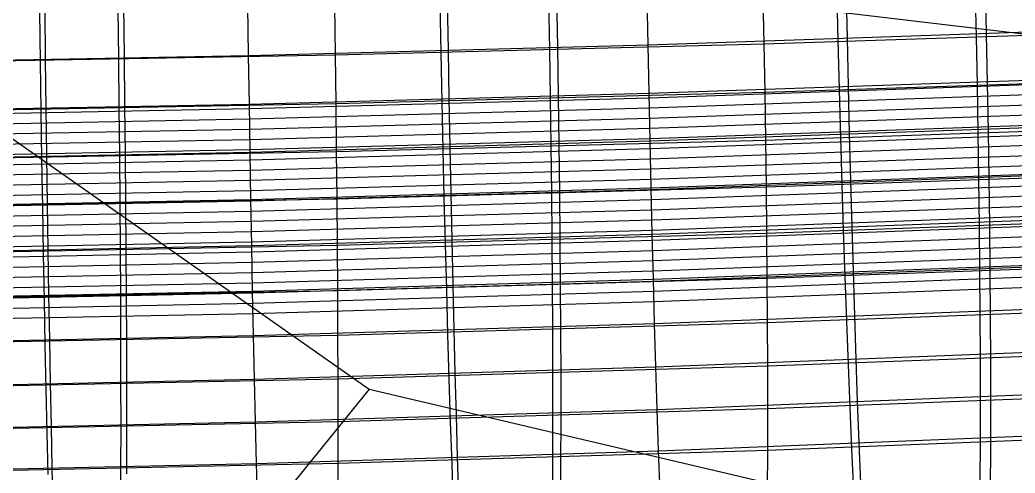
# Model space of a CAD drawing. Extents: x -530 to 530, y -2 to 255.
# Drawn here: x 61.5 to 123.2, y 44.7 to 72.7 of the extents above; entities that cross this region are included whole.
import ezdxf

# ---------------------------------------------------------------- set-up
doc = ezdxf.new("R2010")
doc.units = 0
doc.header["$MEASUREMENT"] = 0
doc.layers.add('default', color=7, linetype='Continuous')

msp = doc.modelspace()

# ---------------------------------------------------------------- linework, layer by layer
at = {"layer": 'default', "color": 1, "linetype": 'Continuous'}
for p, q in [((37.205, 82.139, 735.491), (83.168, 49.858, 307.158)), ((37.205, 82.139, 735.491), (203.781, 62.388, 355.903)), ((83.168, 49.858, 307.158), (70.054, 33.688, 107.239)), ((83.168, 49.858, 307.158), (140.018, 36.517, 114.827))]:
    msp.add_line(p, q, dxfattribs=at)
at = {"layer": 'default', "color": 7, "linetype": 'Continuous'}
for p, q in [((112.788, 71.621, 30.804), (112.725, 74.665, 30.933)), ((120.695, 74.739, -15.329), (120.76, 71.694, -15.468)), ((94.284, 73.977, -20.044), (94.335, 70.915, -20.186)), ((63.132, 70.306, 23.333), (63.097, 73.381, 23.466)), ((67.602, 73.406, -23.729), (67.639, 70.331, -23.873)), ((88.077, 70.869, 26.617), (88.027, 73.931, 26.748)), ((112.855, 68.622, 30.65), (112.788, 71.621, 30.804)), ((120.76, 71.694, -15.468), (120.818, 68.698, -15.572)), ((94.335, 70.915, -20.186), (94.381, 67.902, -20.292)), ((63.17, 67.277, 23.175), (63.132, 70.306, 23.333)), ((67.639, 70.331, -23.873), (67.672, 67.305, -23.981)), ((88.129, 67.853, 26.46), (88.077, 70.869, 26.617)), ((112.925, 65.676, 30.474), (112.855, 68.622, 30.65)), ((120.818, 68.698, -15.572), (120.87, 65.749, -15.641)), ((88.184, 64.89, 26.281), (88.129, 67.853, 26.46)), ((94.381, 67.902, -20.292), (94.422, 64.936, -20.363)), ((63.21, 64.301, 22.993), (63.17, 67.277, 23.175)), ((67.672, 67.305, -23.981), (67.701, 64.326, -24.053)), ((112.998, 62.778, 30.273), (112.925, 65.676, 30.474)), ((120.87, 65.749, -15.641), (120.914, 62.853, -15.669)), ((88.242, 61.975, 26.077), (88.184, 64.89, 26.281)), ((94.422, 64.936, -20.363), (94.456, 62.024, -20.392)), ((63.252, 61.374, 22.787), (63.21, 64.301, 22.993)), ((67.701, 64.326, -24.053), (67.726, 61.401, -24.083)), ((113.075, 59.933, 30.05), (112.998, 62.778, 30.273)), ((120.914, 62.853, -15.669), (120.95, 60.008, -15.657)), ((88.303, 59.114, 25.85), (88.242, 61.975, 26.077)), ((94.456, 62.024, -20.392), (94.485, 59.162, -20.381)), ((63.296, 58.5, 22.557), (63.252, 61.374, 22.787)), ((67.726, 61.401, -24.083), (67.747, 58.527, -24.072)), ((113.156, 57.143, 29.801), (113.075, 59.933, 30.05)), ((120.95, 60.008, -15.657), (120.978, 57.215, -15.6)), ((88.366, 56.308, 25.598), (88.303, 59.114, 25.85)), ((94.485, 59.162, -20.381), (94.507, 56.353, -20.324)), ((63.341, 55.682, 22.302), (63.296, 58.5, 22.557)), ((67.747, 58.527, -24.072), (67.763, 55.706, -24.016)), ((113.24, 54.406, 29.526), (113.156, 57.143, 29.801)), ((120.978, 57.215, -15.6), (120.998, 54.477, -15.504)), ((88.432, 53.555, 25.319), (88.366, 56.308, 25.598)), ((94.507, 56.353, -20.324), (94.522, 53.6, -20.227)), ((63.389, 52.917, 22.02), (63.341, 55.682, 22.302)), ((67.763, 55.706, -24.016), (67.774, 52.942, -23.919)), ((113.328, 51.727, 29.223), (113.24, 54.406, 29.526)), ((120.998, 54.477, -15.504), (121.009, 51.798, -15.36)), ((88.501, 50.86, 25.012), (88.432, 53.555, 25.319)), ((94.522, 53.6, -20.227), (94.531, 50.905, -20.083)), ((63.439, 50.211, 21.709), (63.389, 52.917, 22.02)), ((67.774, 52.942, -23.919), (67.781, 50.235, -23.774)), ((121.009, 51.798, -15.36), (121.013, 49.173, -15.175)), ((113.42, 49.103, 28.895), (113.328, 51.727, 29.223)), ((88.573, 48.221, 24.679), (88.501, 50.86, 25.012)), ((94.531, 50.905, -20.083), (94.534, 48.265, -19.896)), ((63.491, 47.56, 21.374), (63.439, 50.211, 21.709)), ((67.781, 50.235, -23.774), (67.783, 47.584, -23.586)), ((113.515, 46.54, 28.543), (113.42, 49.103, 28.895)), ((121.013, 49.173, -15.175), (121.007, 46.609, -14.939)), ((88.648, 45.643, 24.322), (88.573, 48.221, 24.679)), ((94.534, 48.265, -19.896), (94.529, 45.686, -19.659)), ((63.545, 44.971, 21.013), (63.491, 47.56, 21.374)), ((67.783, 47.584, -23.586), (67.78, 44.995, -23.348)), ((113.615, 44.037, 28.161), (113.515, 46.54, 28.543)), ((121.007, 46.609, -14.939), (120.992, 44.105, -14.66)), ((88.726, 43.126, 23.935), (88.648, 45.643, 24.322)), ((94.529, 45.686, -19.659), (94.518, 43.168, -19.377)), ((67.78, 44.995, -23.348), (67.772, 42.466, -23.064)), ((63.601, 42.443, 20.621), (63.545, 44.971, 21.013))]:
    msp.add_line(p, q, dxfattribs=at)
at = {"layer": 'default', "color": 4, "linetype": 'Continuous'}
for p, q in [((121.32, 74.932, -18.945), (121.388, 71.853, -19.087)), ((94.778, 74.17, -23.716), (94.831, 71.073, -23.86)), ((112.224, 71.454, 34.116), (112.15, 74.523, 34.302)), ((67.957, 73.598, -27.417), (67.996, 70.487, -27.563)), ((87.636, 70.704, 29.958), (87.578, 73.79, 30.147)), ((62.816, 70.141, 26.706), (62.774, 73.241, 26.897)), ((121.388, 71.853, -19.087), (121.447, 68.816, -19.193)), ((94.831, 71.073, -23.86), (94.878, 68.018, -23.969)), ((112.301, 68.429, 33.905), (112.224, 71.454, 34.116)), ((67.996, 70.487, -27.563), (68.03, 67.419, -27.673)), ((87.697, 67.661, 29.744), (87.636, 70.704, 29.958)), ((62.86, 67.085, 26.49), (62.816, 70.141, 26.706)), ((100.512, 67.92, 28.57), (125.21, 68.782, 32.697)), ((112.381, 65.457, 33.672), (112.301, 68.429, 33.905)), ((121.447, 68.816, -19.193), (121.501, 65.82, -19.264)), ((94.878, 68.018, -23.969), (94.921, 65.005, -24.042)), ((100.527, 67.289, 28.521), (125.229, 68.155, 32.649)), ((50.591, 66.764, 21.998), (75.757, 67.241, 24.317)), ((68.03, 67.419, -27.673), (68.061, 64.393, -27.747)), ((87.76, 64.672, 29.508), (87.697, 67.661, 29.744)), ((100.542, 66.658, 28.472), (125.248, 67.528, 32.601)), ((50.599, 66.128, 21.948), (75.768, 66.606, 24.268)), ((62.906, 64.083, 26.251), (62.86, 67.085, 26.49)), ((100.557, 66.027, 28.424), (125.266, 66.901, 32.553)), ((50.607, 65.491, 21.898), (75.78, 65.972, 24.218)), ((100.572, 65.396, 28.375), (125.285, 66.274, 32.505)), ((50.615, 64.855, 21.848), (75.791, 65.338, 24.168)), ((100.588, 64.765, 28.326), (125.303, 65.647, 32.457)), ((112.465, 62.532, 33.412), (112.381, 65.457, 33.672)), ((121.501, 65.82, -19.264), (121.545, 62.872, -19.293)), ((94.921, 65.005, -24.042), (94.956, 62.04, -24.072)), ((100.603, 64.134, 28.277), (125.322, 65.021, 32.409)), ((50.622, 64.218, 21.798), (75.802, 64.704, 24.119)), ((68.061, 64.393, -27.747), (68.086, 61.416, -27.778)), ((87.826, 61.731, 29.244), (87.76, 64.672, 29.508)), ((100.618, 63.503, 28.228), (125.34, 64.394, 32.36)), ((50.63, 63.582, 21.748), (75.814, 64.07, 24.069)), ((62.953, 61.129, 25.983), (62.906, 64.083, 26.251)), ((100.633, 62.872, 28.179), (125.359, 63.767, 32.312)), ((50.638, 62.946, 21.698), (75.825, 63.436, 24.019)), ((100.648, 62.241, 28.13), (125.377, 63.14, 32.264)), ((121.545, 62.872, -19.293), (121.583, 59.971, -19.281)), ((50.646, 62.309, 21.648), (75.836, 62.802, 23.97)), ((100.663, 61.61, 28.081), (125.396, 62.513, 32.216)), ((112.557, 59.663, 33.103), (112.465, 62.532, 33.412)), ((50.654, 61.673, 21.598), (75.848, 62.167, 23.92)), ((87.898, 58.845, 28.931), (87.826, 61.731, 29.244)), ((94.956, 62.04, -24.072), (94.986, 59.122, -24.06)), ((100.678, 60.979, 28.032), (125.414, 61.886, 32.168)), ((50.661, 61.036, 21.548), (75.859, 61.533, 23.871)), ((63.005, 58.231, 25.667), (62.953, 61.129, 25.983)), ((68.086, 61.416, -27.778), (68.109, 58.486, -27.767)), ((100.693, 60.348, 27.983), (125.433, 61.259, 32.12)), ((50.669, 60.4, 21.498), (75.87, 60.899, 23.821)), ((100.708, 59.717, 27.934), (125.452, 60.632, 32.072)), ((50.677, 59.763, 21.448), (75.882, 60.265, 23.771)), ((100.724, 59.086, 27.885), (125.47, 60.005, 32.024)), ((121.583, 59.971, -19.281), (121.611, 57.12, -19.223)), ((50.685, 59.127, 21.398), (75.893, 59.631, 23.722)), ((100.739, 58.455, 27.836), (125.489, 59.379, 31.975)), ((112.652, 56.846, 32.778), (112.557, 59.663, 33.103)), ((50.692, 58.491, 21.347), (75.904, 58.997, 23.672)), ((87.972, 56.011, 28.602), (87.898, 58.845, 28.931)), ((94.986, 59.122, -24.06), (95.007, 56.255, -24.003)), ((100.754, 57.824, 27.787), (125.507, 58.752, 31.927)), ((50.7, 57.854, 21.297), (75.915, 58.362, 23.623)), ((63.059, 55.385, 25.334), (63.005, 58.231, 25.667)), ((68.109, 58.486, -27.767), (68.124, 55.607, -27.71)), ((100.769, 57.193, 27.739), (125.526, 58.125, 31.879)), ((50.708, 57.218, 21.247), (75.927, 57.728, 23.573)), ((100.784, 56.562, 27.69), (125.544, 57.498, 31.831)), ((50.716, 56.581, 21.197), (75.938, 57.094, 23.523)), ((100.799, 55.931, 27.641), (125.563, 56.871, 31.783)), ((112.751, 54.082, 32.415), (112.652, 56.846, 32.778)), ((121.611, 57.12, -19.223), (121.633, 54.321, -19.124)), ((50.723, 55.945, 21.147), (75.949, 56.46, 23.474)), ((95.007, 56.255, -24.003), (95.025, 53.439, -23.904)), ((100.814, 55.3, 27.592), (125.581, 56.244, 31.735)), ((50.731, 55.309, 21.097), (75.961, 55.826, 23.424)), ((68.124, 55.607, -27.71), (68.137, 52.78, -27.611)), ((88.05, 53.231, 28.234), (87.972, 56.011, 28.602)), ((50.739, 54.672, 21.047), (75.972, 55.192, 23.374)), ((63.116, 52.593, 24.962), (63.059, 55.385, 25.334)), ((50.747, 54.036, 20.997), (75.983, 54.558, 23.325)), ((121.633, 54.321, -19.124), (121.644, 51.575, -18.978)), ((112.855, 51.378, 32.025), (112.751, 54.082, 32.415)), ((88.131, 50.512, 27.838), (88.05, 53.231, 28.234)), ((95.025, 53.439, -23.904), (95.034, 50.678, -23.757)), ((63.174, 49.861, 24.563), (63.116, 52.593, 24.962)), ((68.137, 52.78, -27.611), (68.143, 50.006, -27.463)), ((112.961, 48.73, 31.617), (112.855, 51.378, 32.025)), ((121.644, 51.575, -18.978), (121.649, 48.88, -18.786)), ((95.034, 50.678, -23.757), (95.038, 47.967, -23.564)), ((68.143, 50.006, -27.463), (68.147, 47.285, -27.269)), ((88.215, 47.848, 27.426), (88.131, 50.512, 27.838)), ((63.234, 47.186, 24.146), (63.174, 49.861, 24.563)), ((113.072, 46.141, 31.175), (112.961, 48.73, 31.617)), ((121.649, 48.88, -18.786), (121.64, 46.241, -18.532)), ((88.302, 45.244, 26.978), (88.215, 47.848, 27.426)), ((95.038, 47.967, -23.564), (95.031, 45.313, -23.308)), ((63.297, 44.571, 23.693), (63.234, 47.186, 24.146)), ((68.147, 47.285, -27.269), (68.141, 44.621, -27.001)), ((121.64, 46.241, -18.532), (121.622, 43.664, -18.222)), ((113.187, 43.613, 30.702), (113.072, 46.141, 31.175)), ((88.393, 42.701, 26.499), (88.302, 45.244, 26.978)), ((95.031, 45.313, -23.308), (95.017, 42.72, -22.994))]:
    msp.add_line(p, q, dxfattribs=at)
at = {"layer": 'default', "color": 3, "linetype": 'Continuous'}
for p, q in [((100.446, 71.201, 28.742), (100.389, 74.255, 28.872)), ((75.708, 70.538, 24.492), (75.665, 73.608, 24.624)), ((100.446, 71.201, 28.742), (125.13, 72.042, 32.866)), ((75.708, 70.538, 24.492), (100.446, 71.201, 28.742)), ((100.506, 68.192, 28.587), (100.446, 71.201, 28.742)), ((50.557, 70.073, 22.175), (75.708, 70.538, 24.492)), ((75.753, 67.515, 24.334), (75.708, 70.538, 24.492)), ((100.506, 68.192, 28.587), (125.203, 69.053, 32.713)), ((75.753, 67.515, 24.334), (100.506, 68.192, 28.587)), ((100.569, 65.237, 28.409), (100.506, 68.192, 28.587)), ((50.588, 67.039, 22.015), (75.753, 67.515, 24.334)), ((75.8, 64.544, 24.153), (75.753, 67.515, 24.334)), ((100.569, 65.237, 28.409), (125.28, 66.116, 32.539)), ((75.8, 64.544, 24.153), (100.569, 65.237, 28.409)), ((100.635, 62.329, 28.206), (100.569, 65.237, 28.409)), ((50.621, 64.058, 21.833), (75.8, 64.544, 24.153)), ((75.849, 61.622, 23.948), (75.8, 64.544, 24.153)), ((100.635, 62.329, 28.206), (125.362, 63.227, 32.34)), ((75.849, 61.622, 23.948), (100.635, 62.329, 28.206)), ((100.704, 59.474, 27.981), (100.635, 62.329, 28.206)), ((50.655, 61.125, 21.625), (75.849, 61.622, 23.948)), ((75.901, 58.753, 23.719), (75.849, 61.622, 23.948)), ((100.704, 59.474, 27.981), (125.446, 60.391, 32.118)), ((75.901, 58.753, 23.719), (100.704, 59.474, 27.981)), ((100.776, 56.675, 27.731), (100.704, 59.474, 27.981)), ((50.69, 58.246, 21.395), (75.901, 58.753, 23.719)), ((75.955, 55.94, 23.466), (75.901, 58.753, 23.719)), ((100.776, 56.675, 27.731), (125.535, 57.611, 31.872)), ((75.955, 55.94, 23.466), (100.776, 56.675, 27.731)), ((100.852, 53.93, 27.453), (100.776, 56.675, 27.731)), ((50.727, 55.423, 21.139), (75.955, 55.94, 23.466)), ((76.012, 53.18, 23.184), (75.955, 55.94, 23.466)), ((100.852, 53.93, 27.453), (125.628, 54.883, 31.598)), ((76.012, 53.18, 23.184), (100.852, 53.93, 27.453)), ((100.931, 51.242, 27.148), (100.852, 53.93, 27.453)), ((50.766, 52.654, 20.855), (76.012, 53.18, 23.184)), ((76.071, 50.479, 22.875), (76.012, 53.18, 23.184)), ((100.931, 51.242, 27.148), (125.725, 52.212, 31.298)), ((76.071, 50.479, 22.875), (100.931, 51.242, 27.148)), ((101.014, 48.609, 26.818), (100.931, 51.242, 27.148)), ((50.807, 49.942, 20.544), (76.071, 50.479, 22.875)), ((76.133, 47.833, 22.541), (76.071, 50.479, 22.875)), ((101.014, 48.609, 26.818), (125.826, 49.597, 30.973)), ((76.133, 47.833, 22.541), (101.014, 48.609, 26.818)), ((101.099, 46.038, 26.463), (101.014, 48.609, 26.818)), ((50.849, 47.287, 20.206), (76.133, 47.833, 22.541)), ((76.197, 45.248, 22.181), (76.133, 47.833, 22.541)), ((101.099, 46.038, 26.463), (125.931, 47.042, 30.623)), ((76.197, 45.248, 22.181), (101.099, 46.038, 26.463)), ((101.189, 43.527, 26.078), (101.099, 46.038, 26.463)), ((50.893, 44.693, 19.844), (76.197, 45.248, 22.181)), ((76.264, 42.725, 21.792), (76.197, 45.248, 22.181))]:
    msp.add_line(p, q, dxfattribs=at)
at = {"layer": 'default', "color": 5, "linetype": 'Continuous'}
for p, q in [((107.554, 74.313, -17.681), (107.612, 71.259, -17.821)), ((81.015, 73.641, -22.408), (81.059, 70.572, -22.55)), ((107.612, 71.259, -17.821), (133.908, 72.13, -13.114)), ((81.059, 70.572, -22.55), (107.612, 71.259, -17.821)), ((107.612, 71.259, -17.821), (107.665, 68.253, -17.927)), ((54.219, 70.09, -25.195), (81.059, 70.572, -22.55)), ((81.059, 70.572, -22.55), (81.098, 67.551, -22.658)), ((107.665, 68.253, -17.927), (133.972, 69.144, -13.217)), ((81.098, 67.551, -22.658), (107.665, 68.253, -17.927)), ((107.665, 68.253, -17.927), (107.711, 65.294, -17.997)), ((54.246, 67.058, -25.304), (81.098, 67.551, -22.658)), ((81.098, 67.551, -22.658), (81.133, 64.578, -22.73)), ((107.711, 65.294, -17.997), (134.029, 66.204, -13.286)), ((81.133, 64.578, -22.73), (107.711, 65.294, -17.997)), ((107.711, 65.294, -17.997), (107.75, 62.389, -18.025)), ((54.27, 64.075, -25.377), (81.133, 64.578, -22.73)), ((81.133, 64.578, -22.73), (81.162, 61.658, -22.759)), ((107.75, 62.389, -18.025), (134.077, 63.318, -13.313)), ((81.162, 61.658, -22.759), (107.75, 62.389, -18.025)), ((107.75, 62.389, -18.025), (107.783, 59.534, -18.013)), ((54.29, 61.144, -25.407), (81.162, 61.658, -22.759)), ((81.162, 61.658, -22.759), (81.187, 58.789, -22.748)), ((107.783, 59.534, -18.013), (134.117, 60.481, -13.3)), ((81.187, 58.789, -22.748), (107.783, 59.534, -18.013)), ((107.783, 59.534, -18.013), (107.808, 56.732, -17.957)), ((54.307, 58.265, -25.396), (81.187, 58.789, -22.748)), ((81.187, 58.789, -22.748), (81.206, 55.973, -22.691)), ((107.808, 56.732, -17.957), (134.148, 57.698, -13.243)), ((81.206, 55.973, -22.691), (107.808, 56.732, -17.957)), ((107.808, 56.732, -17.957), (107.826, 53.986, -17.86)), ((54.32, 55.44, -25.34), (81.206, 55.973, -22.691)), ((81.206, 55.973, -22.691), (81.219, 53.213, -22.595)), ((107.826, 53.986, -17.86), (134.17, 54.969, -13.147)), ((81.219, 53.213, -22.595), (107.826, 53.986, -17.86)), ((107.826, 53.986, -17.86), (107.836, 51.298, -17.716)), ((54.329, 52.67, -25.243), (81.219, 53.213, -22.595)), ((81.219, 53.213, -22.595), (81.227, 50.511, -22.45)), ((107.836, 51.298, -17.716), (134.183, 52.298, -13.004)), ((81.227, 50.511, -22.45), (107.836, 51.298, -17.716)), ((107.836, 51.298, -17.716), (107.839, 48.665, -17.53)), ((54.335, 49.959, -25.098), (81.227, 50.511, -22.45)), ((81.227, 50.511, -22.45), (81.229, 47.866, -22.263)), ((107.839, 48.665, -17.53), (134.187, 49.681, -12.819)), ((81.229, 47.866, -22.263), (107.839, 48.665, -17.53)), ((107.839, 48.665, -17.53), (107.833, 46.092, -17.294)), ((54.336, 47.303, -24.91), (81.229, 47.866, -22.263)), ((81.229, 47.866, -22.263), (81.225, 45.28, -22.025)), ((107.833, 46.092, -17.294), (134.18, 47.125, -12.585)), ((81.225, 45.28, -22.025), (107.833, 46.092, -17.294)), ((107.833, 46.092, -17.294), (107.82, 43.58, -17.013)), ((54.334, 44.709, -24.671), (81.225, 45.28, -22.025)), ((81.225, 45.28, -22.025), (81.216, 42.756, -21.742))]:
    msp.add_line(p, q, dxfattribs=at)
at = {"layer": 'default', "color": 30, "linetype": 'Continuous'}
for p, q in [((75.757, 67.241, 24.317), (100.512, 67.92, 28.57)), ((75.768, 66.606, 24.268), (100.527, 67.289, 28.521)), ((75.78, 65.972, 24.218), (100.542, 66.658, 28.472)), ((75.791, 65.338, 24.168), (100.557, 66.027, 28.424)), ((75.802, 64.704, 24.119), (100.572, 65.396, 28.375)), ((75.814, 64.07, 24.069), (100.588, 64.765, 28.326)), ((75.825, 63.436, 24.019), (100.603, 64.134, 28.277)), ((75.836, 62.802, 23.97), (100.618, 63.503, 28.228)), ((75.848, 62.167, 23.92), (100.633, 62.872, 28.179)), ((75.859, 61.533, 23.871), (100.648, 62.241, 28.13)), ((75.87, 60.899, 23.821), (100.663, 61.61, 28.081)), ((75.882, 60.265, 23.771), (100.678, 60.979, 28.032)), ((75.893, 59.631, 23.722), (100.693, 60.348, 27.983)), ((75.904, 58.997, 23.672), (100.708, 59.717, 27.934)), ((75.915, 58.362, 23.623), (100.724, 59.086, 27.885)), ((75.927, 57.728, 23.573), (100.739, 58.455, 27.836)), ((75.938, 57.094, 23.523), (100.754, 57.824, 27.787)), ((75.949, 56.46, 23.474), (100.769, 57.193, 27.739)), ((75.961, 55.826, 23.424), (100.784, 56.562, 27.69)), ((75.972, 55.192, 23.374), (100.799, 55.931, 27.641)), ((75.983, 54.558, 23.325), (100.814, 55.3, 27.592))]:
    msp.add_line(p, q, dxfattribs=at)

doc.saveas('drawing.dxf')
